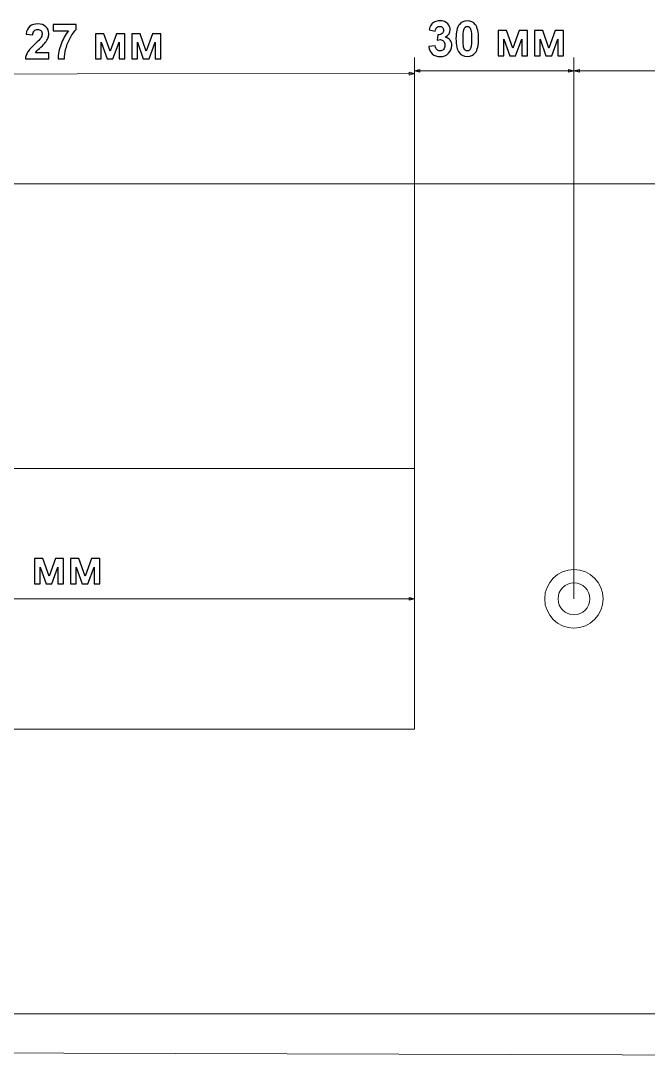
# Model space of a CAD drawing. Header units: centimetres. Extents: x -84 to 84, y -59 to 59.
# Drawn here: x -49.79 to -37.98, y 27.94 to 47.48 of the extents above; entities that cross this region are included whole.
import ezdxf

# ---------------------------------------------------------------- set-up
doc = ezdxf.new("R2010")
doc.units = ezdxf.units.CM
doc.header["$MEASUREMENT"] = 0
doc.layers.add('layer 1', color=7, linetype='Continuous')

msp = doc.modelspace()

# ---------------------------------------------------------------- linework, layer by layer
at = {"layer": 'layer 1', "color": 155}
for points, knots in [([(-49.25802, 46.88156), (-49.25802, 46.88156), (-49.25802, 46.76507), (-49.25802, 46.76507), (-49.25802, 46.76507), (-49.25802, 46.76507), (-49.6992, 46.76507), (-49.6992, 46.76507), (-49.6992, 46.76507), (-49.69446, 46.8094), (-49.68009, 46.85129), (-49.65624, 46.89088), (-49.65624, 46.89088), (-49.6324, 46.93048), (-49.58516, 46.98306), (-49.51484, 47.04864), (-49.51484, 47.04864), (-49.45812, 47.10154), (-49.42342, 47.13746), (-49.41058, 47.15626), (-49.41058, 47.15626), (-49.39331, 47.18225), (-49.38459, 47.20793), (-49.38459, 47.23346), (-49.38459, 47.23346), (-49.38459, 47.26159), (-49.39208, 47.28315), (-49.40722, 47.29828), (-49.40722, 47.29828), (-49.4222, 47.31341), (-49.44299, 47.32091), (-49.46944, 47.32091), (-49.46944, 47.32091), (-49.49573, 47.32091), (-49.51652, 47.31296), (-49.53211, 47.29706), (-49.53211, 47.29706), (-49.54755, 47.28131), (-49.55642, 47.25502), (-49.55886, 47.21818), (-49.55886, 47.21818), (-49.55886, 47.21818), (-49.68452, 47.23071), (-49.68452, 47.23071), (-49.68452, 47.23071), (-49.67703, 47.30011), (-49.65364, 47.34995), (-49.6142, 47.38022), (-49.6142, 47.38022), (-49.57476, 47.41033), (-49.52554, 47.42547), (-49.46638, 47.42547), (-49.46638, 47.42547), (-49.40156, 47.42547), (-49.35066, 47.40789), (-49.31351, 47.37288), (-49.31351, 47.37288), (-49.27651, 47.33787), (-49.25802, 47.29431), (-49.25802, 47.24218), (-49.25802, 47.24218), (-49.25802, 47.21252), (-49.26337, 47.18439), (-49.27392, 47.15749), (-49.27392, 47.15749), (-49.28446, 47.13074), (-49.30128, 47.10276), (-49.32436, 47.07341), (-49.32436, 47.07341), (-49.3395, 47.05384), (-49.36717, 47.02587), (-49.40691, 46.98933), (-49.40691, 46.98933), (-49.44681, 46.95279), (-49.47203, 46.92864), (-49.48258, 46.91656), (-49.48258, 46.91656), (-49.49328, 46.90464), (-49.50184, 46.89287), (-49.50842, 46.88156), (-49.50842, 46.88156), (-49.50842, 46.88156), (-49.25802, 46.88156), (-49.25802, 46.88156)], [0, 0, 0, 0, 0.04545455, 0.04545455, 0.04545455, 0.04545455, 0.09090909, 0.09090909, 0.09090909, 0.09090909, 0.13636364, 0.13636364, 0.13636364, 0.13636364, 0.18181818, 0.18181818, 0.18181818, 0.18181818, 0.22727273, 0.22727273, 0.22727273, 0.22727273, 0.27272727, 0.27272727, 0.27272727, 0.27272727, 0.31818182, 0.31818182, 0.31818182, 0.31818182, 0.36363636, 0.36363636, 0.36363636, 0.36363636, 0.40909091, 0.40909091, 0.40909091, 0.40909091, 0.45454545, 0.45454545, 0.45454545, 0.45454545, 0.5, 0.5, 0.5, 0.5, 0.54545455, 0.54545455, 0.54545455, 0.54545455, 0.59090909, 0.59090909, 0.59090909, 0.59090909, 0.63636364, 0.63636364, 0.63636364, 0.63636364, 0.68181818, 0.68181818, 0.68181818, 0.68181818, 0.72727273, 0.72727273, 0.72727273, 0.72727273, 0.77272727, 0.77272727, 0.77272727, 0.77272727, 0.81818182, 0.81818182, 0.81818182, 0.81818182, 0.86363636, 0.86363636, 0.86363636, 0.86363636, 0.90909091, 0.90909091, 0.90909091, 0.90909091, 1, 1, 1, 1]), ([(-49.17348, 47.29706), (-49.17348, 47.29706), (-49.17348, 47.41354), (-49.17348, 47.41354), (-49.17348, 47.41354), (-49.17348, 47.41354), (-48.74238, 47.41354), (-48.74238, 47.41354), (-48.74238, 47.41354), (-48.74238, 47.41354), (-48.74238, 47.32182), (-48.74238, 47.32182), (-48.74238, 47.32182), (-48.778, 47.28682), (-48.81408, 47.23667), (-48.85092, 47.17125), (-48.85092, 47.17125), (-48.88761, 47.10582), (-48.91574, 47.03626), (-48.935, 46.96258), (-48.935, 46.96258), (-48.95426, 46.88889), (-48.96374, 46.82301), (-48.96343, 46.76507), (-48.96343, 46.76507), (-48.96343, 46.76507), (-49.08451, 46.76507), (-49.08451, 46.76507), (-49.08451, 46.76507), (-49.08237, 46.85603), (-49.06372, 46.94882), (-49.0284, 47.04345), (-49.0284, 47.04345), (-48.99294, 47.13792), (-48.94585, 47.22261), (-48.88669, 47.29706), (-48.88669, 47.29706), (-48.88669, 47.29706), (-49.17348, 47.29706), (-49.17348, 47.29706)], [0, 0, 0, 0, 0.09090909, 0.09090909, 0.09090909, 0.09090909, 0.18181818, 0.18181818, 0.18181818, 0.18181818, 0.27272727, 0.27272727, 0.27272727, 0.27272727, 0.36363636, 0.36363636, 0.36363636, 0.36363636, 0.45454545, 0.45454545, 0.45454545, 0.45454545, 0.54545455, 0.54545455, 0.54545455, 0.54545455, 0.63636364, 0.63636364, 0.63636364, 0.63636364, 0.72727273, 0.72727273, 0.72727273, 0.72727273, 0.81818182, 0.81818182, 0.81818182, 0.81818182, 1, 1, 1, 1]), ([(-42.11126, 46.99716), (-42.11126, 46.99716), (-41.98927, 47.01199), (-41.98927, 47.01199), (-41.98927, 47.01199), (-41.98544, 46.9808), (-41.97505, 46.95695), (-41.95808, 46.94044), (-41.95808, 46.94044), (-41.94111, 46.92393), (-41.92063, 46.91568), (-41.89663, 46.91568), (-41.89663, 46.91568), (-41.87079, 46.91568), (-41.84908, 46.92562), (-41.83135, 46.94534), (-41.83135, 46.94534), (-41.81377, 46.96506), (-41.8049, 46.99166), (-41.8049, 47.02529), (-41.8049, 47.02529), (-41.8049, 47.05693), (-41.81331, 47.08215), (-41.83028, 47.10065), (-41.83028, 47.10065), (-41.84725, 47.11915), (-41.86789, 47.12847), (-41.89235, 47.12847), (-41.89235, 47.12847), (-41.9084, 47.12847), (-41.92751, 47.12526), (-41.94982, 47.119), (-41.94982, 47.119), (-41.94982, 47.119), (-41.93591, 47.22111), (-41.93591, 47.22111), (-41.93591, 47.22111), (-41.90198, 47.2202), (-41.87614, 47.22769), (-41.85826, 47.24343), (-41.85826, 47.24343), (-41.84037, 47.25903), (-41.8315, 47.27997), (-41.8315, 47.30611), (-41.8315, 47.30611), (-41.8315, 47.32828), (-41.83808, 47.34586), (-41.85122, 47.35916), (-41.85122, 47.35916), (-41.86437, 47.3723), (-41.8818, 47.37888), (-41.90366, 47.37888), (-41.90366, 47.37888), (-41.92521, 47.37888), (-41.94356, 47.37138), (-41.95869, 47.3564), (-41.95869, 47.3564), (-41.97398, 47.34142), (-41.98315, 47.31956), (-41.98651, 47.29082), (-41.98651, 47.29082), (-41.98651, 47.29082), (-42.10208, 47.31054), (-42.10208, 47.31054), (-42.10208, 47.31054), (-42.09398, 47.35059), (-42.0819, 47.38254), (-42.06555, 47.40654), (-42.06555, 47.40654), (-42.04934, 47.43039), (-42.02657, 47.4492), (-41.99752, 47.46295), (-41.99752, 47.46295), (-41.96848, 47.47656), (-41.93576, 47.48344), (-41.89968, 47.48344), (-41.89968, 47.48344), (-41.83792, 47.48344), (-41.78839, 47.46372), (-41.75109, 47.42412), (-41.75109, 47.42412), (-41.72037, 47.39172), (-41.70493, 47.35503), (-41.70493, 47.31421), (-41.70493, 47.31421), (-41.70493, 47.25643), (-41.73642, 47.21011), (-41.79955, 47.17571), (-41.79955, 47.17571), (-41.76195, 47.16761), (-41.73199, 47.14957), (-41.70936, 47.12144), (-41.70936, 47.12144), (-41.68689, 47.09331), (-41.67558, 47.05938), (-41.67558, 47.01963), (-41.67558, 47.01963), (-41.67558, 46.962), (-41.69667, 46.91277), (-41.73871, 46.87211), (-41.73871, 46.87211), (-41.78075, 46.83145), (-41.83303, 46.81112), (-41.89571, 46.81112), (-41.89571, 46.81112), (-41.95502, 46.81112), (-42.00425, 46.82824), (-42.04323, 46.86263), (-42.04323, 46.86263), (-42.08236, 46.89688), (-42.10499, 46.94167), (-42.11126, 46.99716)], [0, 0, 0, 0, 0.03448276, 0.03448276, 0.03448276, 0.03448276, 0.06896552, 0.06896552, 0.06896552, 0.06896552, 0.10344828, 0.10344828, 0.10344828, 0.10344828, 0.13793103, 0.13793103, 0.13793103, 0.13793103, 0.17241379, 0.17241379, 0.17241379, 0.17241379, 0.20689655, 0.20689655, 0.20689655, 0.20689655, 0.24137931, 0.24137931, 0.24137931, 0.24137931, 0.27586207, 0.27586207, 0.27586207, 0.27586207, 0.31034483, 0.31034483, 0.31034483, 0.31034483, 0.34482759, 0.34482759, 0.34482759, 0.34482759, 0.37931034, 0.37931034, 0.37931034, 0.37931034, 0.4137931, 0.4137931, 0.4137931, 0.4137931, 0.44827586, 0.44827586, 0.44827586, 0.44827586, 0.48275862, 0.48275862, 0.48275862, 0.48275862, 0.51724138, 0.51724138, 0.51724138, 0.51724138, 0.55172414, 0.55172414, 0.55172414, 0.55172414, 0.5862069, 0.5862069, 0.5862069, 0.5862069, 0.62068966, 0.62068966, 0.62068966, 0.62068966, 0.65517241, 0.65517241, 0.65517241, 0.65517241, 0.68965517, 0.68965517, 0.68965517, 0.68965517, 0.72413793, 0.72413793, 0.72413793, 0.72413793, 0.75862069, 0.75862069, 0.75862069, 0.75862069, 0.79310345, 0.79310345, 0.79310345, 0.79310345, 0.82758621, 0.82758621, 0.82758621, 0.82758621, 0.86206897, 0.86206897, 0.86206897, 0.86206897, 0.89655172, 0.89655172, 0.89655172, 0.89655172, 0.93103448, 0.93103448, 0.93103448, 0.93103448, 1, 1, 1, 1]), ([(-41.3842, 47.48344), (-41.32061, 47.48344), (-41.27093, 47.46066), (-41.235, 47.41511), (-41.235, 47.41511), (-41.19235, 47.3613), (-41.17095, 47.27187), (-41.17095, 47.14712), (-41.17095, 47.14712), (-41.17095, 47.02254), (-41.1925, 46.93295), (-41.23546, 46.87853), (-41.23546, 46.87853), (-41.27108, 46.83359), (-41.32061, 46.81112), (-41.3842, 46.81112), (-41.3842, 46.81112), (-41.4481, 46.81112), (-41.49962, 46.83573), (-41.53875, 46.88495), (-41.53875, 46.88495), (-41.57789, 46.93418), (-41.59746, 47.02208), (-41.59746, 47.14835), (-41.59746, 47.14835), (-41.59746, 47.27232), (-41.5759, 47.3616), (-41.53295, 47.41602), (-41.53295, 47.41602), (-41.49733, 47.46097), (-41.4478, 47.48344), (-41.3842, 47.48344)], [0, 0, 0, 0, 0.11111111, 0.11111111, 0.11111111, 0.11111111, 0.22222222, 0.22222222, 0.22222222, 0.22222222, 0.33333333, 0.33333333, 0.33333333, 0.33333333, 0.44444444, 0.44444444, 0.44444444, 0.44444444, 0.55555556, 0.55555556, 0.55555556, 0.55555556, 0.66666667, 0.66666667, 0.66666667, 0.66666667, 0.77777778, 0.77777778, 0.77777778, 0.77777778, 1, 1, 1, 1]), ([(-41.3842, 47.37888), (-41.39918, 47.37888), (-41.41264, 47.37398), (-41.42426, 47.3642), (-41.42426, 47.3642), (-41.43603, 47.35457), (-41.4452, 47.33714), (-41.45162, 47.31192), (-41.45162, 47.31192), (-41.46018, 47.27936), (-41.46446, 47.22432), (-41.46446, 47.14712), (-41.46446, 47.14712), (-41.46446, 47.06977), (-41.46064, 47.01673), (-41.45299, 46.98783), (-41.45299, 46.98783), (-41.44535, 46.95894), (-41.43572, 46.93968), (-41.4241, 46.93005), (-41.4241, 46.93005), (-41.41248, 46.92042), (-41.39918, 46.91568), (-41.3842, 46.91568), (-41.3842, 46.91568), (-41.36922, 46.91568), (-41.35577, 46.92057), (-41.344, 46.93035), (-41.344, 46.93035), (-41.33238, 46.93999), (-41.32321, 46.95741), (-41.31679, 46.98264), (-41.31679, 46.98264), (-41.30823, 47.01489), (-41.30395, 47.06977), (-41.30395, 47.14712), (-41.30395, 47.14712), (-41.30395, 47.22432), (-41.30777, 47.27737), (-41.31541, 47.30626), (-41.31541, 47.30626), (-41.32306, 47.33515), (-41.33269, 47.35457), (-41.3443, 47.3642), (-41.3443, 47.3642), (-41.35592, 47.37398), (-41.36922, 47.37888), (-41.3842, 47.37888)], [0, 0, 0, 0, 0.07692308, 0.07692308, 0.07692308, 0.07692308, 0.15384615, 0.15384615, 0.15384615, 0.15384615, 0.23076923, 0.23076923, 0.23076923, 0.23076923, 0.30769231, 0.30769231, 0.30769231, 0.30769231, 0.38461538, 0.38461538, 0.38461538, 0.38461538, 0.46153846, 0.46153846, 0.46153846, 0.46153846, 0.53846154, 0.53846154, 0.53846154, 0.53846154, 0.61538462, 0.61538462, 0.61538462, 0.61538462, 0.69230769, 0.69230769, 0.69230769, 0.69230769, 0.76923077, 0.76923077, 0.76923077, 0.76923077, 0.84615385, 0.84615385, 0.84615385, 0.84615385, 1, 1, 1, 1]), ([(-48.37733, 47.24111), (-48.37733, 47.24111), (-48.22049, 47.24111), (-48.22049, 47.24111), (-48.22049, 47.24111), (-48.22049, 47.24111), (-48.10354, 46.90938), (-48.10354, 46.90938), (-48.10354, 46.90938), (-48.10354, 46.90938), (-47.98461, 47.24111), (-47.98461, 47.24111), (-47.98461, 47.24111), (-47.98461, 47.24111), (-47.82883, 47.24111), (-47.82883, 47.24111), (-47.82883, 47.24111), (-47.82883, 47.24111), (-47.82883, 46.76507), (-47.82883, 46.76507), (-47.82883, 46.76507), (-47.82883, 46.76507), (-47.93615, 46.76507), (-47.93615, 46.76507), (-47.93615, 46.76507), (-47.93615, 46.76507), (-47.93615, 47.07845), (-47.93615, 47.07845), (-47.93615, 47.07845), (-47.93615, 47.07845), (-48.05141, 46.76507), (-48.05141, 46.76507), (-48.05141, 46.76507), (-48.05141, 46.76507), (-48.15949, 46.76507), (-48.15949, 46.76507), (-48.15949, 46.76507), (-48.15949, 46.76507), (-48.27002, 47.07845), (-48.27002, 47.07845), (-48.27002, 47.07845), (-48.27002, 47.07845), (-48.27002, 46.76507), (-48.27002, 46.76507), (-48.27002, 46.76507), (-48.27002, 46.76507), (-48.37733, 46.76507), (-48.37733, 46.76507), (-48.37733, 46.76507), (-48.37733, 46.76507), (-48.37733, 47.24111), (-48.37733, 47.24111)], [0, 0, 0, 0, 0.07142857, 0.07142857, 0.07142857, 0.07142857, 0.14285714, 0.14285714, 0.14285714, 0.14285714, 0.21428571, 0.21428571, 0.21428571, 0.21428571, 0.28571429, 0.28571429, 0.28571429, 0.28571429, 0.35714286, 0.35714286, 0.35714286, 0.35714286, 0.42857143, 0.42857143, 0.42857143, 0.42857143, 0.5, 0.5, 0.5, 0.5, 0.57142857, 0.57142857, 0.57142857, 0.57142857, 0.64285714, 0.64285714, 0.64285714, 0.64285714, 0.71428571, 0.71428571, 0.71428571, 0.71428571, 0.78571429, 0.78571429, 0.78571429, 0.78571429, 0.85714286, 0.85714286, 0.85714286, 0.85714286, 1, 1, 1, 1]), ([(-47.69889, 47.24111), (-47.69889, 47.24111), (-47.54205, 47.24111), (-47.54205, 47.24111), (-47.54205, 47.24111), (-47.54205, 47.24111), (-47.4251, 46.90938), (-47.4251, 46.90938), (-47.4251, 46.90938), (-47.4251, 46.90938), (-47.30617, 47.24111), (-47.30617, 47.24111), (-47.30617, 47.24111), (-47.30617, 47.24111), (-47.15039, 47.24111), (-47.15039, 47.24111), (-47.15039, 47.24111), (-47.15039, 47.24111), (-47.15039, 46.76507), (-47.15039, 46.76507), (-47.15039, 46.76507), (-47.15039, 46.76507), (-47.25771, 46.76507), (-47.25771, 46.76507), (-47.25771, 46.76507), (-47.25771, 46.76507), (-47.25771, 47.07845), (-47.25771, 47.07845), (-47.25771, 47.07845), (-47.25771, 47.07845), (-47.37297, 46.76507), (-47.37297, 46.76507), (-47.37297, 46.76507), (-47.37297, 46.76507), (-47.48105, 46.76507), (-47.48105, 46.76507), (-47.48105, 46.76507), (-47.48105, 46.76507), (-47.59158, 47.07845), (-47.59158, 47.07845), (-47.59158, 47.07845), (-47.59158, 47.07845), (-47.59158, 46.76507), (-47.59158, 46.76507), (-47.59158, 46.76507), (-47.59158, 46.76507), (-47.69889, 46.76507), (-47.69889, 46.76507), (-47.69889, 46.76507), (-47.69889, 46.76507), (-47.69889, 47.24111), (-47.69889, 47.24111)], [0, 0, 0, 0, 0.07142857, 0.07142857, 0.07142857, 0.07142857, 0.14285714, 0.14285714, 0.14285714, 0.14285714, 0.21428571, 0.21428571, 0.21428571, 0.21428571, 0.28571429, 0.28571429, 0.28571429, 0.28571429, 0.35714286, 0.35714286, 0.35714286, 0.35714286, 0.42857143, 0.42857143, 0.42857143, 0.42857143, 0.5, 0.5, 0.5, 0.5, 0.57142857, 0.57142857, 0.57142857, 0.57142857, 0.64285714, 0.64285714, 0.64285714, 0.64285714, 0.71428571, 0.71428571, 0.71428571, 0.71428571, 0.78571429, 0.78571429, 0.78571429, 0.78571429, 0.85714286, 0.85714286, 0.85714286, 0.85714286, 1, 1, 1, 1]), ([(-40.80131, 47.29908), (-40.80131, 47.29908), (-40.64447, 47.29908), (-40.64447, 47.29908), (-40.64447, 47.29908), (-40.64447, 47.29908), (-40.52752, 46.96735), (-40.52752, 46.96735), (-40.52752, 46.96735), (-40.52752, 46.96735), (-40.40859, 47.29908), (-40.40859, 47.29908), (-40.40859, 47.29908), (-40.40859, 47.29908), (-40.25281, 47.29908), (-40.25281, 47.29908), (-40.25281, 47.29908), (-40.25281, 47.29908), (-40.25281, 46.82304), (-40.25281, 46.82304), (-40.25281, 46.82304), (-40.25281, 46.82304), (-40.36013, 46.82304), (-40.36013, 46.82304), (-40.36013, 46.82304), (-40.36013, 46.82304), (-40.36013, 47.13642), (-40.36013, 47.13642), (-40.36013, 47.13642), (-40.36013, 47.13642), (-40.47539, 46.82304), (-40.47539, 46.82304), (-40.47539, 46.82304), (-40.47539, 46.82304), (-40.58347, 46.82304), (-40.58347, 46.82304), (-40.58347, 46.82304), (-40.58347, 46.82304), (-40.694, 47.13642), (-40.694, 47.13642), (-40.694, 47.13642), (-40.694, 47.13642), (-40.694, 46.82304), (-40.694, 46.82304), (-40.694, 46.82304), (-40.694, 46.82304), (-40.80131, 46.82304), (-40.80131, 46.82304), (-40.80131, 46.82304), (-40.80131, 46.82304), (-40.80131, 47.29908), (-40.80131, 47.29908)], [0, 0, 0, 0, 0.07142857, 0.07142857, 0.07142857, 0.07142857, 0.14285714, 0.14285714, 0.14285714, 0.14285714, 0.21428571, 0.21428571, 0.21428571, 0.21428571, 0.28571429, 0.28571429, 0.28571429, 0.28571429, 0.35714286, 0.35714286, 0.35714286, 0.35714286, 0.42857143, 0.42857143, 0.42857143, 0.42857143, 0.5, 0.5, 0.5, 0.5, 0.57142857, 0.57142857, 0.57142857, 0.57142857, 0.64285714, 0.64285714, 0.64285714, 0.64285714, 0.71428571, 0.71428571, 0.71428571, 0.71428571, 0.78571429, 0.78571429, 0.78571429, 0.78571429, 0.85714286, 0.85714286, 0.85714286, 0.85714286, 1, 1, 1, 1]), ([(-40.12287, 47.29908), (-40.12287, 47.29908), (-39.96603, 47.29908), (-39.96603, 47.29908), (-39.96603, 47.29908), (-39.96603, 47.29908), (-39.84908, 46.96735), (-39.84908, 46.96735), (-39.84908, 46.96735), (-39.84908, 46.96735), (-39.73015, 47.29908), (-39.73015, 47.29908), (-39.73015, 47.29908), (-39.73015, 47.29908), (-39.57437, 47.29908), (-39.57437, 47.29908), (-39.57437, 47.29908), (-39.57437, 47.29908), (-39.57437, 46.82304), (-39.57437, 46.82304), (-39.57437, 46.82304), (-39.57437, 46.82304), (-39.68169, 46.82304), (-39.68169, 46.82304), (-39.68169, 46.82304), (-39.68169, 46.82304), (-39.68169, 47.13642), (-39.68169, 47.13642), (-39.68169, 47.13642), (-39.68169, 47.13642), (-39.79695, 46.82304), (-39.79695, 46.82304), (-39.79695, 46.82304), (-39.79695, 46.82304), (-39.90503, 46.82304), (-39.90503, 46.82304), (-39.90503, 46.82304), (-39.90503, 46.82304), (-40.01556, 47.13642), (-40.01556, 47.13642), (-40.01556, 47.13642), (-40.01556, 47.13642), (-40.01556, 46.82304), (-40.01556, 46.82304), (-40.01556, 46.82304), (-40.01556, 46.82304), (-40.12287, 46.82304), (-40.12287, 46.82304), (-40.12287, 46.82304), (-40.12287, 46.82304), (-40.12287, 47.29908), (-40.12287, 47.29908)], [0, 0, 0, 0, 0.07142857, 0.07142857, 0.07142857, 0.07142857, 0.14285714, 0.14285714, 0.14285714, 0.14285714, 0.21428571, 0.21428571, 0.21428571, 0.21428571, 0.28571429, 0.28571429, 0.28571429, 0.28571429, 0.35714286, 0.35714286, 0.35714286, 0.35714286, 0.42857143, 0.42857143, 0.42857143, 0.42857143, 0.5, 0.5, 0.5, 0.5, 0.57142857, 0.57142857, 0.57142857, 0.57142857, 0.64285714, 0.64285714, 0.64285714, 0.64285714, 0.71428571, 0.71428571, 0.71428571, 0.71428571, 0.78571429, 0.78571429, 0.78571429, 0.78571429, 0.85714286, 0.85714286, 0.85714286, 0.85714286, 1, 1, 1, 1]), ([(-49.52742, 37.37006), (-49.52742, 37.37006), (-49.37058, 37.37006), (-49.37058, 37.37006), (-49.37058, 37.37006), (-49.37058, 37.37006), (-49.25363, 37.03833), (-49.25363, 37.03833), (-49.25363, 37.03833), (-49.25363, 37.03833), (-49.1347, 37.37006), (-49.1347, 37.37006), (-49.1347, 37.37006), (-49.1347, 37.37006), (-48.97892, 37.37006), (-48.97892, 37.37006), (-48.97892, 37.37006), (-48.97892, 37.37006), (-48.97892, 36.89402), (-48.97892, 36.89402), (-48.97892, 36.89402), (-48.97892, 36.89402), (-49.08624, 36.89402), (-49.08624, 36.89402), (-49.08624, 36.89402), (-49.08624, 36.89402), (-49.08624, 37.2074), (-49.08624, 37.2074), (-49.08624, 37.2074), (-49.08624, 37.2074), (-49.2015, 36.89402), (-49.2015, 36.89402), (-49.2015, 36.89402), (-49.2015, 36.89402), (-49.30958, 36.89402), (-49.30958, 36.89402), (-49.30958, 36.89402), (-49.30958, 36.89402), (-49.42011, 37.2074), (-49.42011, 37.2074), (-49.42011, 37.2074), (-49.42011, 37.2074), (-49.42011, 36.89402), (-49.42011, 36.89402), (-49.42011, 36.89402), (-49.42011, 36.89402), (-49.52742, 36.89402), (-49.52742, 36.89402), (-49.52742, 36.89402), (-49.52742, 36.89402), (-49.52742, 37.37006), (-49.52742, 37.37006)], [0, 0, 0, 0, 0.07142857, 0.07142857, 0.07142857, 0.07142857, 0.14285714, 0.14285714, 0.14285714, 0.14285714, 0.21428571, 0.21428571, 0.21428571, 0.21428571, 0.28571429, 0.28571429, 0.28571429, 0.28571429, 0.35714286, 0.35714286, 0.35714286, 0.35714286, 0.42857143, 0.42857143, 0.42857143, 0.42857143, 0.5, 0.5, 0.5, 0.5, 0.57142857, 0.57142857, 0.57142857, 0.57142857, 0.64285714, 0.64285714, 0.64285714, 0.64285714, 0.71428571, 0.71428571, 0.71428571, 0.71428571, 0.78571429, 0.78571429, 0.78571429, 0.78571429, 0.85714286, 0.85714286, 0.85714286, 0.85714286, 1, 1, 1, 1]), ([(-48.84898, 37.37006), (-48.84898, 37.37006), (-48.69214, 37.37006), (-48.69214, 37.37006), (-48.69214, 37.37006), (-48.69214, 37.37006), (-48.57519, 37.03833), (-48.57519, 37.03833), (-48.57519, 37.03833), (-48.57519, 37.03833), (-48.45626, 37.37006), (-48.45626, 37.37006), (-48.45626, 37.37006), (-48.45626, 37.37006), (-48.30048, 37.37006), (-48.30048, 37.37006), (-48.30048, 37.37006), (-48.30048, 37.37006), (-48.30048, 36.89402), (-48.30048, 36.89402), (-48.30048, 36.89402), (-48.30048, 36.89402), (-48.4078, 36.89402), (-48.4078, 36.89402), (-48.4078, 36.89402), (-48.4078, 36.89402), (-48.4078, 37.2074), (-48.4078, 37.2074), (-48.4078, 37.2074), (-48.4078, 37.2074), (-48.52306, 36.89402), (-48.52306, 36.89402), (-48.52306, 36.89402), (-48.52306, 36.89402), (-48.63114, 36.89402), (-48.63114, 36.89402), (-48.63114, 36.89402), (-48.63114, 36.89402), (-48.74167, 37.2074), (-48.74167, 37.2074), (-48.74167, 37.2074), (-48.74167, 37.2074), (-48.74167, 36.89402), (-48.74167, 36.89402), (-48.74167, 36.89402), (-48.74167, 36.89402), (-48.84898, 36.89402), (-48.84898, 36.89402), (-48.84898, 36.89402), (-48.84898, 36.89402), (-48.84898, 37.37006), (-48.84898, 37.37006)], [0, 0, 0, 0, 0.07142857, 0.07142857, 0.07142857, 0.07142857, 0.14285714, 0.14285714, 0.14285714, 0.14285714, 0.21428571, 0.21428571, 0.21428571, 0.21428571, 0.28571429, 0.28571429, 0.28571429, 0.28571429, 0.35714286, 0.35714286, 0.35714286, 0.35714286, 0.42857143, 0.42857143, 0.42857143, 0.42857143, 0.5, 0.5, 0.5, 0.5, 0.57142857, 0.57142857, 0.57142857, 0.57142857, 0.64285714, 0.64285714, 0.64285714, 0.64285714, 0.71428571, 0.71428571, 0.71428571, 0.71428571, 0.78571429, 0.78571429, 0.78571429, 0.78571429, 0.85714286, 0.85714286, 0.85714286, 0.85714286, 1, 1, 1, 1])]:
    msp.add_open_spline(points, degree=3, knots=knots, dxfattribs=at)
at = {"layer": 'layer 1', "color": 155, "lineweight": 9}
for points in [[(-42.37782, 44.66885), (-42.37782, 44.66885), (-42.37926, 46.74076), (-42.37926, 46.74076)], [(-42.37765, 36.86422), (-42.37765, 36.86422), (-42.37765, 46.79325), (-42.37765, 46.79325)], [(-39.3777, 36.61422), (-39.3777, 36.61422), (-39.3777, 46.79325), (-39.3777, 46.79325)], [(-39.3777, 36.61422), (-39.3777, 36.61422), (-39.3777, 46.79325), (-39.3777, 46.79325)], [(-42.37765, 46.54325), (-42.37765, 46.54325), (-39.3777, 46.54325), (-39.3777, 46.54325)], [(-39.3777, 46.54325), (-39.3777, 46.54325), (-16.3777, 46.54325), (-16.3777, 46.54325)], [(-55.07567, 46.48191), (-55.07567, 46.48191), (-42.37909, 46.49077), (-42.37909, 46.49077)], [(-42.37765, 38.81423), (-42.37765, 38.81423), (-42.37765, 36.36423), (-42.37765, 36.36423)], [(-57.37765, 36.61423), (-57.37765, 36.61423), (-42.37765, 36.61423), (-42.37765, 36.61423)], [(-57.38855, 28.09787), (-57.38855, 28.09787), (-4.8571, 27.93797), (-4.8571, 27.93797)]]:
    msp.add_open_spline(points, degree=3, dxfattribs=at)
for points in [[(-42.27605, 46.51602), (-42.27605, 46.51602), (-42.37765, 46.54325), (-42.37765, 46.54325), (-42.37765, 46.54325), (-42.37765, 46.54325), (-42.27605, 46.57047), (-42.27605, 46.57047), (-42.27605, 46.57047), (-42.27605, 46.57047), (-42.27605, 46.51602), (-42.27605, 46.51602)], [(-39.47929, 46.51602), (-39.47929, 46.51602), (-39.3777, 46.54325), (-39.3777, 46.54325), (-39.3777, 46.54325), (-39.3777, 46.54325), (-39.47929, 46.57047), (-39.47929, 46.57047), (-39.47929, 46.57047), (-39.47929, 46.57047), (-39.47929, 46.51602), (-39.47929, 46.51602)], [(-39.2761, 46.51602), (-39.2761, 46.51602), (-39.3777, 46.54325), (-39.3777, 46.54325), (-39.3777, 46.54325), (-39.3777, 46.54325), (-39.2761, 46.57047), (-39.2761, 46.57047), (-39.2761, 46.57047), (-39.2761, 46.57047), (-39.2761, 46.51602), (-39.2761, 46.51602)], [(-42.48066, 46.46347), (-42.48066, 46.46347), (-42.37909, 46.49077), (-42.37909, 46.49077), (-42.37909, 46.49077), (-42.37909, 46.49077), (-42.4807, 46.51792), (-42.4807, 46.51792), (-42.4807, 46.51792), (-42.4807, 46.51792), (-42.48066, 46.46347), (-42.48066, 46.46347)], [(-42.47924, 36.587), (-42.47924, 36.587), (-42.37765, 36.61423), (-42.37765, 36.61423), (-42.37765, 36.61423), (-42.37765, 36.61423), (-42.47924, 36.64145), (-42.47924, 36.64145), (-42.47924, 36.64145), (-42.47924, 36.64145), (-42.47924, 36.587), (-42.47924, 36.587)]]:
    msp.add_open_spline(points, degree=3, knots=[0, 0, 0, 0, 0.25, 0.25, 0.25, 0.25, 0.5, 0.5, 0.5, 0.5, 1, 1, 1, 1], dxfattribs=at)
at = {"layer": 'layer 1', "color": 254, "lineweight": 20}
msp.add_open_spline([(-54.95849, 44.41886), (-54.95849, 44.41886), (50.96113, 44.41886), (50.96113, 44.41886), (50.96113, 44.41886), (51.67024, 44.41886), (51.62215, 44.27967), (51.62143, 43.68805), (51.62143, 43.68805), (51.62143, 43.68805), (51.62143, 36.61422), (51.62143, 36.61422), (51.62143, 36.61422), (51.62143, 36.61422), (51.62143, 29.54039), (51.62143, 29.54039), (51.62143, 29.54039), (51.62215, 28.94877), (51.67024, 28.80958), (50.96113, 28.80958), (50.96113, 28.80958), (50.96113, 28.80958), (-54.95849, 28.80958), (-54.95849, 28.80958), (-54.95849, 28.80958), (-55.07312, 28.80958), (-55.07723, 28.80927), (-55.18469, 28.88154), (-55.18469, 28.88154), (-55.88335, 29.35141), (-56.58204, 29.82142), (-57.2807, 30.29135), (-57.2807, 30.29135), (-57.39009, 30.36487), (-57.37765, 30.31695), (-57.37765, 30.52322), (-57.37765, 30.52322), (-57.37765, 31.07287), (-57.37765, 33.61458), (-57.37765, 34.16421), (-57.37765, 34.16421), (-57.37765, 34.16421), (-42.37765, 34.16421), (-42.37765, 34.16421), (-42.37765, 34.16421), (-42.37765, 34.16421), (-42.37765, 39.06423), (-42.37765, 39.06423), (-42.37765, 39.06423), (-42.37765, 39.06423), (-57.37765, 39.06423), (-57.37765, 39.06423), (-57.37765, 39.06423), (-57.37765, 39.61386), (-57.37765, 42.15557), (-57.37765, 42.70522), (-57.37765, 42.70522), (-57.37765, 42.91149), (-57.39009, 42.86357), (-57.2807, 42.93709), (-57.2807, 42.93709), (-56.58204, 43.40702), (-55.88335, 43.87703), (-55.18469, 44.3469), (-55.18469, 44.3469), (-55.07723, 44.41917), (-55.07312, 44.41886), (-54.95849, 44.41886)], degree=3, knots=[0, 0, 0, 0, 0.05555556, 0.05555556, 0.05555556, 0.05555556, 0.11111111, 0.11111111, 0.11111111, 0.11111111, 0.16666667, 0.16666667, 0.16666667, 0.16666667, 0.22222222, 0.22222222, 0.22222222, 0.22222222, 0.27777778, 0.27777778, 0.27777778, 0.27777778, 0.33333333, 0.33333333, 0.33333333, 0.33333333, 0.38888889, 0.38888889, 0.38888889, 0.38888889, 0.44444444, 0.44444444, 0.44444444, 0.44444444, 0.5, 0.5, 0.5, 0.5, 0.55555556, 0.55555556, 0.55555556, 0.55555556, 0.61111111, 0.61111111, 0.61111111, 0.61111111, 0.66666667, 0.66666667, 0.66666667, 0.66666667, 0.72222222, 0.72222222, 0.72222222, 0.72222222, 0.77777778, 0.77777778, 0.77777778, 0.77777778, 0.83333333, 0.83333333, 0.83333333, 0.83333333, 0.88888889, 0.88888889, 0.88888889, 0.88888889, 1, 1, 1, 1], dxfattribs=at)
at = {"layer": 'layer 1', "color": 9, "lineweight": 20}
msp.add_open_spline([(-39.3777, 37.16422), (-39.07394, 37.16422), (-38.8277, 36.91798), (-38.8277, 36.61422), (-38.8277, 36.61422), (-38.8277, 36.31046), (-39.07394, 36.06422), (-39.3777, 36.06422), (-39.3777, 36.06422), (-39.68146, 36.06422), (-39.9277, 36.31046), (-39.9277, 36.61422), (-39.9277, 36.61422), (-39.9277, 36.91798), (-39.68146, 37.16422), (-39.3777, 37.16422)], degree=3, knots=[0, 0, 0, 0, 0.2, 0.2, 0.2, 0.2, 0.4, 0.4, 0.4, 0.4, 0.6, 0.6, 0.6, 0.6, 1, 1, 1, 1], dxfattribs=at)
at = {"layer": 'layer 1', "color": 7, "lineweight": 20}
msp.add_open_spline([(-39.3777, 36.91422), (-39.21201, 36.91422), (-39.0777, 36.77991), (-39.0777, 36.61422), (-39.0777, 36.61422), (-39.0777, 36.44853), (-39.21201, 36.31422), (-39.3777, 36.31422), (-39.3777, 36.31422), (-39.54339, 36.31422), (-39.6777, 36.44853), (-39.6777, 36.61422), (-39.6777, 36.61422), (-39.6777, 36.77991), (-39.54339, 36.91422), (-39.3777, 36.91422)], degree=3, knots=[0, 0, 0, 0, 0.2, 0.2, 0.2, 0.2, 0.4, 0.4, 0.4, 0.4, 0.6, 0.6, 0.6, 0.6, 1, 1, 1, 1], dxfattribs=at)

doc.saveas('drawing.dxf')
